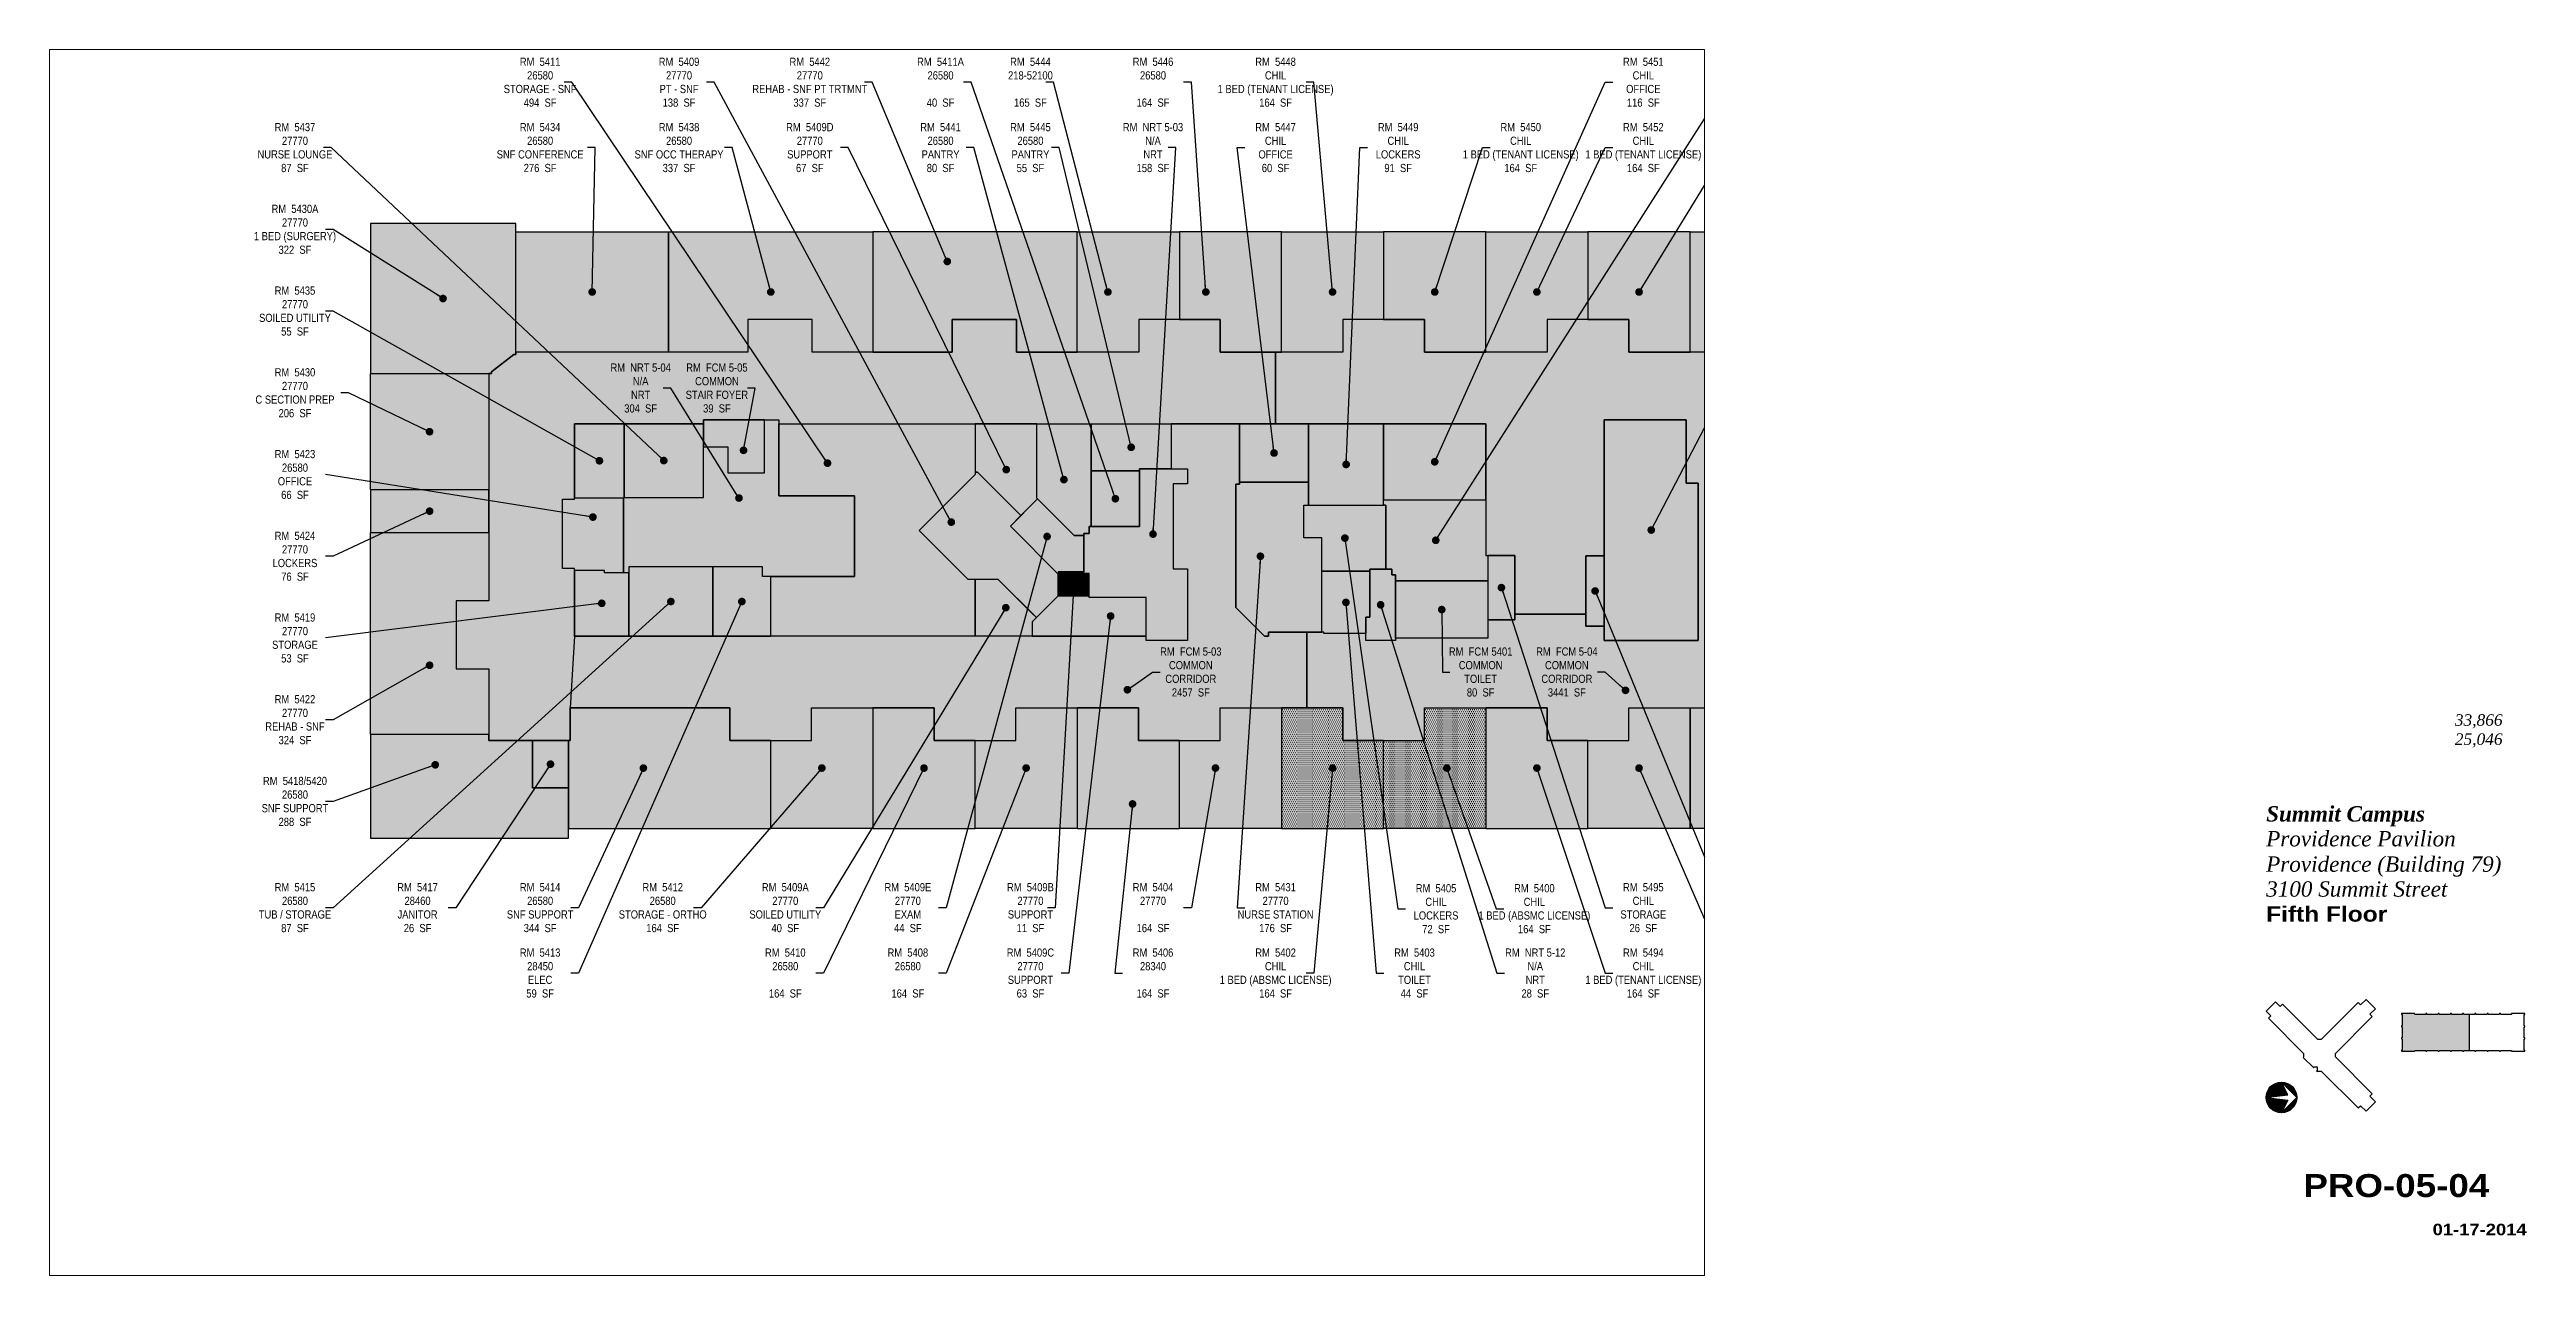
# Paper-space layout '04' of a CAD drawing. Header units: inches. Extents: x 0.9 to 21.1, y 0.5 to 10.5.
# The model-space entities are those that its viewports show. They can reach past a viewport. Long polylines and large blocks are cut down to what shows.
import ezdxf
from ezdxf.enums import TextEntityAlignment as Align

# ---------------------------------------------------------------- set-up
doc = ezdxf.new("R2010")
doc.units = ezdxf.units.IN
doc.header["$MEASUREMENT"] = 0
for name, color, linetype in [('0-LABEL', 3, 'Continuous'), ('1-NRT', 200, 'Continuous'), ('1-NRT-PTN', 253, 'Continuous'), ('3-FCM', 190, 'Continuous'), ('3-FCM-PTN', 9, 'Continuous'), ('4-OCC', 6, 'Continuous'), ('4-OCC-PTN', 95, 'Continuous'), ('T-TTLBLK-2', 5, 'Continuous'), ('T-TTLBLK-8', 8, 'Continuous')]:
    doc.layers.add(name, color=color, linetype=linetype)
doc.layers.add('T-VPT', color=30, linetype='Continuous', plot=False)
doc.styles.add('ArialB', font='')
doc.styles.add('ArialN', font='ARIALN.TTF')
doc.styles.add('TimesI', font='timesi.ttf')
doc.styles.add('TimesIB', font='timesbi.ttf')
doc.styles.get('ArialB').set_extended_font_data('Arial Black')
doc.dimstyles.new('AB-120', dxfattribs={"dimscale": 120, "dimtxt": 0.125, "dimasz": 0.09375, "dimexe": 0.0625, "dimexo": 0.125, "dimgap": 0.375, "dimtad": 0, "dimtih": 1, "dimtoh": 1, "dimdec": 4, "dimrnd": 0.0625, "dimzin": 0, "dimdsep": 46, "dimlunit": 4, "dimtxsty": 'ArialN', "dimblk": 'ARCHTICK', "dimcen": 0.09375, "dimclrd": 256, "dimclre": 256, "dimclrt": 256, "dimadec": 0, "dimazin": 0, "dimtfac": 1, "dimtdec": 4, "dimtofl": 0, "dimtmove": 2, "dimatfit": 3, "dimldrblk": 'DOT', "dimfxl": 0, "dimfrac": 2, "dimtolj": 1, "dimtzin": 0, "dimlwd": -1, "dimlwe": -1, "dimarcsym": 0})

# ---------------------------------------------------------------- blocks, each defined once
blk = doc.blocks.new('5th outline')
for points in [[(14.639, 2.654), (14.563, 2.578), (14.601, 2.539), (14.581, 2.52), (14.868, 2.232), (14.868, 2.204), (14.865, 2.201), (14.949, 2.117), (14.953, 2.117), (14.953, 2.125), (14.98, 2.125), (14.98, 2.095), (14.975, 2.09), (14.981, 2.085), (14.984, 2.088), (15.012, 2.088), (15.313, 1.788), (15.333, 1.807), (15.378, 1.762), (15.454, 1.839), (15.409, 1.884), (15.429, 1.904), (15.128, 2.204), (15.128, 2.204), (15.128, 2.204), (15.128, 2.232), (15.128, 2.232), (15.429, 2.533), (15.409, 2.553), (15.454, 2.598), (15.378, 2.674), (15.333, 2.629), (15.313, 2.649), (15.012, 2.348), (14.984, 2.348), (14.697, 2.636), (14.677, 2.616), (14.639, 2.654)], [(15.666, 2.559), (15.666, 2.551), (15.673, 2.55), (15.673, 2.459), (15.666, 2.459), (15.666, 2.451), (15.673, 2.45), (15.673, 2.359), (15.666, 2.359), (15.666, 2.351), (15.673, 2.35), (15.673, 2.259), (15.666, 2.259), (15.666, 2.251), (15.774, 2.251), (15.775, 2.258), (15.865, 2.258), (15.866, 2.251), (15.874, 2.251), (15.875, 2.258), (15.965, 2.258), (15.966, 2.251), (15.974, 2.251), (15.975, 2.258), (16.065, 2.258), (16.066, 2.251), (16.074, 2.251), (16.075, 2.258), (16.165, 2.258), (16.166, 2.251), (16.173, 2.251), (16.174, 2.251), (16.175, 2.258), (16.265, 2.258), (16.266, 2.251), (16.274, 2.251), (16.275, 2.258), (16.365, 2.258), (16.366, 2.251), (16.374, 2.251), (16.375, 2.258), (16.465, 2.258), (16.466, 2.251), (16.474, 2.251), (16.475, 2.258), (16.565, 2.258), (16.566, 2.251), (16.674, 2.251), (16.674, 2.259), (16.667, 2.259), (16.667, 2.35), (16.674, 2.351), (16.674, 2.359), (16.667, 2.359), (16.667, 2.45), (16.674, 2.451), (16.674, 2.459), (16.667, 2.459), (16.667, 2.55), (16.674, 2.551), (16.674, 2.559), (16.566, 2.559), (16.565, 2.552), (16.475, 2.552), (16.474, 2.559), (16.466, 2.559), (16.465, 2.552), (16.375, 2.552), (16.374, 2.559), (16.366, 2.559), (16.365, 2.552), (16.275, 2.552), (16.274, 2.559), (16.266, 2.559), (16.265, 2.552), (16.175, 2.552), (16.174, 2.559), (16.166, 2.559), (16.165, 2.552), (16.075, 2.552), (16.074, 2.559), (16.066, 2.559), (16.065, 2.552), (15.975, 2.552), (15.974, 2.559), (15.966, 2.559), (15.965, 2.552), (15.875, 2.552), (15.874, 2.559), (15.866, 2.559), (15.865, 2.552), (15.775, 2.552), (15.774, 2.559), (15.666, 2.559)]]:
    blk.add_lwpolyline(points)
blk = doc.blocks.new('n-arrow')
h = blk.add_hatch(color=256)
h.paths.add_polyline_path([(0, 0.125), (0.125, 0, 0.414214)])
h.paths.add_polyline_path([(0, 0.125, 0.414214), (-0.125, 0), (0.051, 0.022)])
h = blk.add_hatch(color=256)
h.paths.add_polyline_path([(0.051, -0.022), (-0.125, 0, 0.414214), (0, -0.125)])
h.paths.add_polyline_path([(0.125, 0), (0, -0.125, 0.414214)])
for p, q in [((-0.125, 0), (0.051, 0.022)), ((-0.125, 0), (0.051, -0.022)), ((0, 0.125), (0.125, 0)), ((0.051, 0.022), (0, 0.125)), ((0, -0.125), (0.125, 0)), ((0.051, -0.022), (0, -0.125))]:
    blk.add_line(p, q)
blk.add_circle((0, 0), 0.125)
blk = doc.blocks.new('AB-TB-text')
for tag, style, p in [('GROSS', 'TimesI', (1.93, 4.406)), ('USEABLE', 'TimesI', (1.93, 4.25)), ('DATE', 'ArialB', (2.125, 0.25))]:
    blk.add_attdef(tag, text='', height=0.0938, dxfattribs=dict(style=style)).set_placement(p, align=Align.RIGHT)
for tag, style, p in [('CAMPUS', 'TimesIB', (0, 3.75)), ('PAVILION', 'TimesI', (0, 3.547)), ('BUILDING', 'TimesI', (0, 3.34)), ('STREET', 'TimesI', (0, 3.137)), ('FLOOR', 'ArialB', (0, 2.934))]:
    blk.add_attdef(tag, text='', height=0.125, dxfattribs=dict(style=style)).set_placement(p, align=Align.TOP_LEFT)
at = {"style": 'ArialB'}
blk.add_attdef('DWG#', text='', height=0.188, dxfattribs=at).set_placement((1.062, 0.749), align=Align.TOP_CENTER)
blk = doc.blocks.new('_ArchTick')
at = {"const_width": 0.15}
blk.add_lwpolyline([(-0.5, -0.5), (0.5, 0.5)], dxfattribs=at)
blk = doc.blocks.new('_Dot')
at = {"lineweight": -2}
blk.add_line((-0.5, 0), (-1, 0), dxfattribs=at)
at = {"const_width": 0.5}
blk.add_lwpolyline([(-0.25, 0, 1), (0.25, 0, 1)], format="xyb", close=True, dxfattribs=at)

msp = doc.modelspace()

# ---------------------------------------------------------------- hatches: boundary and pattern name
at = {"layer": '1-NRT-PTN'}
for points in [[(672.1, 2057.5), (672.1, 2048.6), (664, 2048.6), (664, 2159.5), (781.5, 2159.5), (781.5, 2233.5), (817.5, 2233.5), (817.5, 2195.5), (871.5, 2195.5), (871.5, 2273.5), (892.5, 2273.5), (892.5, 2161.5), (1003.5, 2161.5), (1003.5, 2043.5), (868.5, 2043.5), (868.5, 2057.5)], [(2242.5, 1949.5), (2242.5, 2180.5), (2224.5, 2180.5), (2224.5, 2273.5), (2104.5, 2273.5), (2104.5, 1949.5)], [(1492.5, 1949.5), (1431.7, 1949.5), (1431.7, 2012.5), (1348, 2012.5), (1348, 2047.5), (1340.2, 2047.5), (1340.2, 2106.5), (1348, 2106.5), (1348, 2116.5), (1422, 2116.5), (1422, 2201.5), (1492.5, 2201.5), (1492.5, 2179.5), (1471.5, 2179.5), (1471.5, 2054.5), (1492.5, 2054.5)], [(1760.2, 2054), (1792.5, 2054), (1792.5, 2045.6), (1798, 2045.6), (1798, 1949.5), (1754.2, 1949.5), (1754.2, 1983.5), (1760.2, 1983.5)]]:
    msp.add_hatch(color=256, dxfattribs=at).paths.add_polyline_path(points)
at = {"layer": '3-FCM-PTN'}
h = msp.add_hatch(color=256, dxfattribs=at)
h.paths.add_polyline_path([(1540.5, 2372.5), (1540.5, 2420.5), (1421.1, 2420.5), (1421.1, 2372.5), (1241.1, 2372.5), (1241.1, 2420.5), (1146.9, 2420.5), (1146.9, 2372.5), (941.1, 2372.5), (941.1, 2420.5), (846.9, 2420.5), (846.9, 2372.5), (505.9, 2372.5), (505.9, 2369.4), (503.3, 2369.4), (470.6, 2344), (470.6, 2341.2), (466.5, 2341.2), (466.5, 2007.5), (418.5, 2007.5), (418.5, 1907.5), (466.5, 1907.5), (466.5, 1802.5), (585.8, 1802.5), (585.8, 1850.5), (592.5, 1955.5), (592.5, 2055.2), (574.5, 2055.2), (574.5, 2156.7), (592.5, 2156.7), (592.5, 2267.5), (781.5, 2267.5), (781.5, 2273.5), (892.5, 2273.5), (892.5, 2267.5), (1621.5, 2267.5), (1621.5, 2372.5)])
h.paths.add_polyline_path([(1563.5, 2178.7), (1568.7, 2178.7), (1568.7, 2267.5), (1468.5, 2267.5), (1468.5, 2201.5), (1492.5, 2201.5), (1492.5, 2179.5), (1471.5, 2179.5), (1471.5, 2054.5), (1492.5, 2054.5), (1492.5, 1949.5), (1431.7, 1949.5), (1431.7, 1955.5), (592.5, 1955.5), (585.8, 1850.5), (820.5, 1850.5), (820.5, 1802.5), (940.5, 1802.5), (940.5, 1850.5), (1120.5, 1850.5), (1120.5, 1802.5), (1240.5, 1802.5), (1240.5, 1850.5), (1420.5, 1850.5), (1420.5, 1802.5), (1540.5, 1802.5), (1540.5, 1850.5), (1667.5, 1850.5), (1667.5, 1961.5), (1611.5, 1961.5), (1611.5, 1955.5), (1605.5, 1955.5), (1563.5, 1997.7)])
h = msp.add_hatch(color=256, dxfattribs=at)
h.dxf.hatch_style = 1
h.paths.add_polyline_path([(1667.5, 1850.5), (1720.5, 1850.5), (1720.5, 1802.5), (1840.5, 1802.5), (1840.5, 1850.5), (2020.5, 1850.5), (2020.5, 1802.5), (2140.5, 1802.5), (2140.5, 1850.5), (2320.5, 1850.5), (2320.5, 1802.5), (2440.5, 1802.5), (2440.5, 1850.5), (2620.5, 1850.5), (2620.5, 1802.5), (2740.5, 1802.5), (2740.5, 1850.5), (2920.5, 1850.5), (2920.5, 1955.5), (2782.5, 1955.5), (2782.5, 1949.5), (2668.5, 1949.5), (2668.5, 1955.5), (2368.5, 1955.5), (2368.5, 2267.5), (2968.5, 2267.5), (2968.5, 1955.5), (2920.5, 1955.5), (2920.5, 1802.5), (3094.5, 1802.5), (3094.5, 1901.5), (3142.5, 1901.5), (3142.5, 2021.5), (3094.5, 2021.5), (3094.5, 2201.5), (3142.5, 2201.5), (3142.5, 2321.5), (3094.5, 2321.5), (3094.5, 2372.5), (2920.5, 2372.5), (2740.5, 2372.5), (2740.5, 2420.5), (2620.5, 2420.5), (2620.5, 2372.5), (2440.5, 2372.5), (2440.5, 2420.5), (2320.5, 2420.5), (2320.5, 2372.5), (2140.5, 2372.5), (2140.5, 2420.5), (2020.5, 2420.5), (2020.5, 2372.5), (1840.5, 2372.5), (1840.5, 2420.5), (1720.5, 2420.5), (1720.5, 2372.5), (1621.5, 2372.5), (1621.5, 2267.5), (1930.5, 2267.5), (1930.5, 2074.2), (1973.2, 2074.2), (1973.2, 1987.9), (2077.5, 1987.9), (2077.5, 2073.5), (2104.5, 2073.5), (2104.5, 2273.5), (2224.5, 2273.5), (2224.5, 2180.5), (2242.5, 2180.5), (2242.5, 1949.5), (2104.5, 1949.5), (2104.5, 1970.5), (2077.5, 1970.5), (2077.5, 1987.9), (1973.2, 1987.9), (1973.2, 1979.5), (1933.5, 1979.5), (1933.5, 1952.5), (1798, 1952.5), (1798, 1949.5), (1754.2, 1949.5), (1754.2, 1959.5), (1692.5, 1959.5), (1692.5, 1961.5), (1667.5, 1961.5)])
for points in [[(781.5, 2273.5), (781.5, 2233.5), (817.5, 2233.5), (817.5, 2195.5), (871.5, 2195.5), (871.5, 2273.5)], [(1933.5, 2037), (1933.5, 1979.5), (1933.5, 1952.5), (1798, 1952.5), (1798, 2037)]]:
    msp.add_hatch(color=256, dxfattribs=at).paths.add_polyline_path(points)
at = {"layer": '4-OCC-PTN'}
for color, points in [(44, [(503.3, 2369.4), (505.9, 2369.4), (505.9, 2372.5), (505.9, 2561.5), (292.5, 2561.5), (292.5, 2341.2), (470.6, 2341.2), (470.6, 2344)]), (20, [(730.5, 2549.5), (730.5, 2372.5), (508.5, 2372.5), (505.9, 2372.5), (505.9, 2549.5), (580.5, 2549.5)]), (20, [(1030.5, 2549.5), (1030.5, 2372.5), (941.1, 2372.5), (941.1, 2420.5), (846.9, 2420.5), (846.9, 2372.5), (730.5, 2372.5), (730.5, 2549.5)]), (44, [(1030.5, 2372.5), (1146.9, 2372.5), (1146.9, 2420.5), (1241.1, 2420.5), (1241.1, 2372.5), (1330.5, 2372.5), (1330.5, 2549.5), (1030.5, 2549.5)]), (49, [(1480.5, 2420.5), (1421.1, 2420.5), (1421.1, 2372.5), (1330.5, 2372.5), (1330.5, 2549.5), (1480.5, 2549.5)]), (20, [(1480.5, 2420.5), (1540.5, 2420.5), (1540.5, 2372.5), (1630.5, 2372.5), (1630.5, 2549.5), (1480.5, 2549.5)]), (87, [(1780.5, 2549.5), (1630.5, 2549.5), (1630.5, 2372.5), (1720.5, 2372.5), (1720.5, 2420.5), (1780.5, 2420.5)]), (87, [(1930.5, 2549.5), (1780.5, 2549.5), (1780.5, 2420.5), (1840.5, 2420.5), (1840.5, 2372.5), (1930.5, 2372.5)]), (87, [(2080.5, 2549.5), (1930.5, 2549.5), (1930.5, 2372.5), (2020.5, 2372.5), (2020.5, 2420.5), (2080.5, 2420.5)]), (87, [(2230.5, 2549.5), (2080.5, 2549.5), (2080.5, 2420.5), (2140.5, 2420.5), (2140.5, 2372.5), (2230.5, 2372.5)]), (87, [(2380.5, 2549.5), (2230.5, 2549.5), (2230.5, 2372.5), (2320.5, 2372.5), (2320.5, 2420.5), (2380.5, 2420.5)]), (44, [(292.5, 2341.2), (466.5, 2341.2), (466.5, 2170.5), (292.5, 2170.5)]), (44, [(664, 2159), (664, 2159.5), (665.4, 2159.5), (665.4, 2267.5), (592.5, 2267.5), (592.5, 2159)]), (44, [(665.4, 2267.5), (665.4, 2159.5), (781.5, 2159.5), (781.5, 2267.5)]), (20, [(1180.5, 2039.5), (1180.5, 1955.5), (880.5, 1955.5), (880.5, 2043.5), (1003.5, 2043.5), (1003.5, 2161.5), (892.5, 2161.5), (892.5, 2267.5), (1180.5, 2267.5), (1180.5, 2193.1), (1098.4, 2111), (1169.9, 2039.5)]), (44, [(1271, 2267.5), (1180.5, 2267.5), (1180.5, 2196.7), (1184.1, 2196.7), (1247.9, 2132.9), (1272.1, 2157.1), (1271, 2158.3)]), (20, [(1351, 2267.5), (1351, 2116.5), (1348, 2116.5), (1348, 2106.5), (1340.2, 2106.5), (1340.2, 2103.5), (1325.8, 2103.5), (1271, 2158.3), (1271, 2267.5)]), (20, [(1468.5, 2267.5), (1468.5, 2201.5), (1422, 2201.5), (1422, 2198.5), (1351, 2198.5), (1351, 2267.5)]), (87, [(1670.2, 2267.5), (1568.7, 2267.5), (1568.7, 2181.7), (1670.2, 2181.7)]), (87, [(1780.5, 2267.5), (1670.2, 2267.5), (1670.2, 2148.1), (1780.5, 2148.1)]), (87, [(1780.5, 2267.5), (1780.5, 2155.9), (1930.5, 2155.9), (1930.5, 2267.5)]), (44, [(1098.4, 2111), (1169.9, 2039.5), (1214, 2039.5), (1264.5, 1989), (1270.6, 1982.9), (1302.7, 2015), (1302.7, 2046.8), (1232.4, 2117.3), (1247.9, 2132.9), (1184.1, 2196.7), (1180.5, 2196.7), (1180.5, 2193.1)]), (20, [(1422, 2198.5), (1422, 2116.5), (1351, 2116.5), (1351, 2198.5)]), (44, [(466.5, 2170.5), (292.5, 2170.5), (292.5, 2108), (466.5, 2108)]), (20, [(664, 2048.6), (636.5, 2048.6), (636.5, 2052.2), (592.5, 2052.2), (592.5, 2055.2), (574.5, 2055.2), (574.5, 2156.7), (592.5, 2156.7), (592.5, 2159), (664, 2159)]), (44, [(1302.7, 2046.8), (1232.4, 2117.3), (1272.1, 2157.1), (1325.8, 2103.5), (1340.2, 2103.5), (1340.2, 2050), (1302.7, 2050)]), (44, [(1563.5, 1997.7), (1605.5, 1955.5), (1611.5, 1955.5), (1611.5, 1961.5), (1689.9, 1961.5), (1689.9, 2043), (1689.9, 2099.9), (1663.5, 2099.9), (1663.5, 2148.1), (1670.2, 2148.1), (1670.2, 2181.7), (1568.7, 2181.7), (1568.7, 2178.7), (1563.5, 2178.7)]), (87, [(1663.5, 2148.1), (1783.6, 2148.1), (1783.6, 2054), (1760.2, 2054), (1760.2, 2051), (1689.9, 2051), (1689.9, 2099.9), (1663.5, 2099.9)]), (87, [(1783.6, 2054), (1783.6, 2148.1), (1780.5, 2148.1), (1780.5, 2155.9), (1930.5, 2155.9), (1930.5, 2074.2), (1933.5, 2074.2), (1933.5, 2037), (1798, 2037), (1798, 2045.6), (1792.5, 2045.6), (1792.5, 2054)]), (44, [(292.5, 2108), (466.5, 2108), (466.5, 2007.5), (418.5, 2007.5), (418.5, 1907.5), (466.5, 1907.5), (466.5, 1811.5), (292.5, 1811.5)]), (87, [(1933.5, 2074.2), (1933.5, 1979.5), (1973.2, 1979.5), (1973.2, 2074.2)]), (62, [(2104.5, 2073.5), (2077.5, 2073.5), (2077.5, 1970.5), (2104.5, 1970.5)]), (44, [(592.5, 2052.2), (592.5, 1955.5), (672.1, 1955.5), (672.1, 2048.6), (636.5, 2048.6), (636.5, 2052.2)]), (20, [(795.5, 1955.5), (795.5, 2057.5), (672.1, 2057.5), (672.1, 1955.5)]), (55, [(795.5, 2057.5), (795.5, 1955.5), (880.5, 1955.5), (880.5, 2043.5), (868.5, 2043.5), (868.5, 2057.5)]), (44, [(1180.5, 1955.5), (1180.5, 2039.5), (1214, 2039.5), (1270.6, 1982.9), (1264.5, 1976.8), (1264.5, 1955.5)]), (44, [(1348, 2015), (1348, 2047.5), (1340.2, 2047.5), (1340.2, 2050), (1302.7, 2050), (1302.7, 2015)]), (87, [(1689.9, 2051), (1760.2, 2051), (1760.2, 1983.5), (1754.2, 1983.5), (1754.2, 1959.5), (1692.5, 1959.5), (1692.5, 1961.5), (1689.9, 1961.5)]), (44, [(1264.5, 1955.5), (1431.7, 1955.5), (1431.7, 2012.5), (1348, 2012.5), (1348, 2015), (1302.7, 2015), (1270.6, 1982.9), (1264.5, 1976.8)]), (20, [(585.8, 1850.5), (585.8, 1802.5), (583.5, 1802.5), (583.5, 1673.5), (880.5, 1673.5), (880.5, 1802.5), (820.5, 1802.5), (820.5, 1850.5)]), (20, [(880.5, 1802.5), (940.5, 1802.5), (940.5, 1850.5), (1030.5, 1850.5), (1030.5, 1673.5), (880.5, 1673.5)]), (20, [(1180.5, 1802.5), (1120.5, 1802.5), (1120.5, 1850.5), (1030.5, 1850.5), (1030.5, 1673.5), (1180.5, 1673.5)]), (20, [(1180.5, 1802.5), (1240.5, 1802.5), (1240.5, 1850.5), (1330.5, 1850.5), (1330.5, 1673.5), (1180.5, 1673.5)]), (50, [(1480.5, 1802.5), (1420.5, 1802.5), (1420.5, 1850.5), (1330.5, 1850.5), (1330.5, 1673.5), (1480.5, 1673.5)]), (44, [(1480.5, 1802.5), (1540.5, 1802.5), (1540.5, 1850.5), (1630.5, 1850.5), (1630.5, 1673.5), (1480.5, 1673.5)]), (87, [(1780.5, 1802.5), (1720.5, 1802.5), (1720.5, 1850.5), (1630.5, 1850.5), (1630.5, 1673.5), (1780.5, 1673.5)]), (87, [(1780.5, 1802.5), (1840.5, 1802.5), (1840.5, 1850.5), (1930.5, 1850.5), (1930.5, 1673.5), (1780.5, 1673.5)]), (87, [(2080.5, 1802.5), (2020.5, 1802.5), (2020.5, 1850.5), (1930.5, 1850.5), (1930.5, 1673.5), (2080.5, 1673.5)]), (87, [(2230.5, 1850.5), (2140.5, 1850.5), (2140.5, 1802.5), (2080.5, 1802.5), (2080.5, 1673.5), (2230.5, 1673.5)]), (87, [(2320.5, 1802.5), (2440.5, 1802.5), (2440.5, 1850.5), (2530.5, 1850.5), (2530.5, 1673.5), (2230.5, 1673.5), (2230.5, 1850.5), (2320.5, 1850.5)]), (20, [(530.5, 1735.9), (530.5, 1802.5), (466.5, 1802.5), (466.5, 1811.5), (292.5, 1811.5), (292.5, 1658.9), (583.5, 1658.9), (583.5, 1732.9), (530.5, 1732.9)]), (201, [(530.5, 1802.5), (530.5, 1732.9), (583.5, 1732.9), (583.5, 1802.5)])]:
    msp.add_hatch(color=color, dxfattribs=at).paths.add_polyline_path(points)
h = msp.add_hatch(dxfattribs=at)
h.set_pattern_fill('DOTS', color=44, scale=48, style=0)
h.paths.add_polyline_path([(1780.5, 1802.5), (1720.5, 1802.5), (1720.5, 1850.5), (1630.5, 1850.5), (1630.5, 1673.5), (1780.5, 1673.5)])
h = msp.add_hatch(dxfattribs=at)
h.set_pattern_fill('DOTS', color=44, scale=48, style=0)
h.paths.add_polyline_path([(1780.5, 1802.5), (1840.5, 1802.5), (1840.5, 1850.5), (1930.5, 1850.5), (1930.5, 1673.5), (1780.5, 1673.5)])

# ---------------------------------------------------------------- linework, layer by layer
at = {"layer": '1-NRT'}
for points in [[(672.1, 2057.5), (672.1, 2048.6), (664, 2048.6), (664, 2048.6), (664, 2048.6), (664, 2159.5), (781.5, 2159.5), (781.5, 2233.5), (817.5, 2233.5), (817.5, 2195.5), (871.5, 2195.5), (871.5, 2273.5), (892.5, 2273.5), (892.5, 2161.5), (1003.5, 2161.5), (1003.5, 2043.5), (868.5, 2043.5), (868.5, 2057.5), (868.5, 2057.5)], [(2242.5, 1949.5), (2242.5, 2180.5), (2224.5, 2180.5), (2224.5, 2273.5), (2104.5, 2273.5), (2104.5, 1949.5)], [(1760.2, 2054), (1792.5, 2054), (1792.5, 2045.6), (1798, 2045.6), (1798, 1949.5), (1754.2, 1949.5), (1754.2, 1983.5), (1760.2, 1983.5)]]:
    msp.add_lwpolyline(points, close=True, dxfattribs=at)
msp.add_lwpolyline([(1492.5, 1949.5), (1431.7, 1949.5), (1431.7, 2012.5), (1348, 2012.5), (1348, 2047.5), (1340.2, 2047.5), (1340.2, 2106.5), (1348, 2106.5), (1348, 2116.5), (1422, 2116.5), (1422, 2201.5), (1492.5, 2201.5), (1492.5, 2179.5), (1471.5, 2179.5), (1471.5, 2054.5), (1492.5, 2054.5), (1492.5, 1949.5)], dxfattribs=at)
at = {"layer": '3-FCM'}
for points in [[(1540.5, 2372.5), (1540.5, 2420.5), (1421.1, 2420.5), (1421.1, 2372.5), (1241.1, 2372.5), (1241.1, 2420.5), (1146.9, 2420.5), (1146.9, 2372.5), (941.1, 2372.5), (941.1, 2420.5), (846.9, 2420.5), (846.9, 2372.5), (505.9, 2372.5), (505.9, 2369.4), (503.3, 2369.4), (470.6, 2344), (470.6, 2341.2), (466.5, 2341.2), (466.5, 2007.5), (418.5, 2007.5), (418.5, 1907.5), (466.5, 1907.5), (466.5, 1802.5), (585.8, 1802.5), (585.8, 1850.5), (820.5, 1850.5), (820.5, 1802.5), (940.5, 1802.5), (940.5, 1850.5), (1120.5, 1850.5), (1120.5, 1802.5), (1240.5, 1802.5), (1240.5, 1850.5), (1420.5, 1850.5), (1420.5, 1802.5), (1540.5, 1802.5), (1540.5, 1850.5), (1667.5, 1850.5), (1667.5, 1961.5), (1611.5, 1961.5), (1611.5, 1955.5), (1605.5, 1955.5), (1563.5, 1997.7), (1563.5, 2178.7), (1568.7, 2178.7), (1568.7, 2267.5), (1468.5, 2267.5), (1468.5, 2201.5), (1492.5, 2201.5), (1492.5, 2179.5), (1471.5, 2179.5), (1471.5, 2054.5), (1492.5, 2054.5), (1492.5, 1949.5), (1431.7, 1949.5), (1431.7, 1955.5), (592.5, 1955.5), (592.5, 2055.2), (574.5, 2055.2), (574.5, 2156.7), (592.5, 2156.7), (592.5, 2267.5), (781.5, 2267.5), (781.5, 2273.5), (892.5, 2273.5), (892.5, 2267.5), (1621.5, 2267.5), (1621.5, 2372.5)], [(781.5, 2273.5), (781.5, 2233.5), (817.5, 2233.5), (817.5, 2195.5), (871.5, 2195.5), (871.5, 2273.5)]]:
    msp.add_lwpolyline(points, close=True, dxfattribs=at)
for points in [[(2320.5, 2372.5), (2140.5, 2372.5), (2140.5, 2420.5), (2020.5, 2420.5), (2020.5, 2372.5), (1840.5, 2372.5), (1840.5, 2420.5), (1720.5, 2420.5), (1720.5, 2372.5), (1621.5, 2372.5), (1621.5, 2267.5), (1930.5, 2267.5), (1930.5, 2074.2), (1973.2, 2074.2), (1973.2, 1987.9), (2077.5, 1987.9), (2077.5, 2073.5), (2104.5, 2073.5), (2104.5, 2273.5), (2224.5, 2273.5), (2224.5, 2180.5), (2242.5, 2180.5), (2242.5, 1949.5), (2104.5, 1949.5), (2104.5, 1970.5), (2077.5, 1970.5), (2077.5, 1987.9), (1973.2, 1987.9), (1973.2, 1979.5), (1933.5, 1979.5), (1933.5, 1952.5), (1798, 1952.5), (1798, 1949.5), (1754.2, 1949.5), (1754.2, 1959.5), (1692.5, 1959.5), (1692.5, 1961.5), (1667.5, 1961.5), (1667.5, 1850.5), (1667.5, 1850.5), (1720.5, 1850.5), (1720.5, 1802.5), (1840.5, 1802.5), (1840.5, 1850.5), (2020.5, 1850.5), (2020.5, 1802.5), (2140.5, 1802.5), (2140.5, 1850.5), (2320.5, 1850.5)], [(1933.5, 2037), (1933.5, 1979.5), (1933.5, 1979.5), (1933.5, 1952.5), (1798, 1952.5), (1798, 2037), (1933.5, 2037)]]:
    msp.add_lwpolyline(points, dxfattribs=at)
at = {"layer": '3-FCM-PTN'}
msp.add_line((592.5, 1955.5), (585.8, 1850.5), dxfattribs=at)
at = {"layer": '4-OCC'}
for points in [[(503.3, 2369.4), (505.9, 2369.4), (505.9, 2372.5), (505.9, 2561.5), (292.5, 2561.5), (292.5, 2341.2), (470.6, 2341.2), (470.6, 2341.2), (470.6, 2344)], [(1030.5, 2372.5), (1030.5, 2372.5), (1146.9, 2372.5), (1146.9, 2420.5), (1241.1, 2420.5), (1241.1, 2372.5), (1330.5, 2372.5), (1330.5, 2549.5), (1030.5, 2549.5), (1030.5, 2549.5), (1030.5, 2549.5)], [(664, 2159), (664, 2159.5), (665.4, 2159.5), (665.4, 2267.5), (592.5, 2267.5), (592.5, 2159), (592.5, 2159)], [(1180.5, 2039.5), (1180.5, 1955.5), (880.5, 1955.5), (880.5, 1955.5), (880.5, 1955.5), (880.5, 2043.5), (1003.5, 2043.5), (1003.5, 2161.5), (892.5, 2161.5), (892.5, 2267.5), (1180.5, 2267.5), (1180.5, 2193.1), (1098.4, 2111), (1169.9, 2039.5)], [(1302.7, 2046.8), (1232.4, 2117.3), (1232.4, 2117.3), (1272.1, 2157.1), (1272.1, 2157.1), (1325.8, 2103.5), (1340.2, 2103.5), (1340.2, 2050), (1302.7, 2050)], [(1783.6, 2054), (1783.6, 2148.1), (1780.5, 2148.1), (1780.5, 2155.9), (1930.5, 2155.9), (1930.5, 2074.2), (1933.5, 2074.2), (1933.5, 2037), (1798, 2037), (1798, 2045.6), (1792.5, 2045.6), (1792.5, 2054)], [(1348, 2015), (1348, 2047.5), (1340.2, 2047.5), (1340.2, 2050), (1302.7, 2050), (1302.7, 2050), (1302.7, 2015)], [(1689.9, 2051), (1760.2, 2051), (1760.2, 1983.5), (1754.2, 1983.5), (1754.2, 1959.5), (1692.5, 1959.5), (1692.5, 1961.5), (1689.9, 1961.5)], [(585.8, 1850.5), (585.8, 1802.5), (583.5, 1802.5), (583.5, 1673.5), (880.5, 1673.5), (880.5, 1673.5), (880.5, 1673.5), (880.5, 1802.5), (820.5, 1802.5), (820.5, 1850.5)], [(530.5, 1735.9), (530.5, 1802.5), (466.5, 1802.5), (466.5, 1811.5), (292.5, 1811.5), (292.5, 1658.9), (583.5, 1658.9), (583.5, 1732.9), (530.5, 1732.9)]]:
    msp.add_lwpolyline(points, close=True, dxfattribs=at)
for points in [[(730.5, 2549.5), (730.5, 2372.5), (508.5, 2372.5), (505.9, 2372.5), (505.9, 2549.5), (580.5, 2549.5), (580.5, 2549.5), (730.5, 2549.5)], [(1030.5, 2549.5), (1030.5, 2372.5), (941.1, 2372.5), (941.1, 2420.5), (846.9, 2420.5), (846.9, 2372.5), (730.5, 2372.5), (730.5, 2549.5), (1030.5, 2549.5)], [(1480.5, 2420.5), (1421.1, 2420.5), (1421.1, 2372.5), (1330.5, 2372.5), (1330.5, 2549.5), (1480.5, 2549.5), (1480.5, 2549.5), (1480.5, 2549.5), (1480.5, 2420.5)], [(1480.5, 2420.5), (1540.5, 2420.5), (1540.5, 2372.5), (1630.5, 2372.5), (1630.5, 2549.5), (1480.5, 2549.5), (1480.5, 2549.5), (1480.5, 2549.5), (1480.5, 2420.5)], [(1780.5, 2420.5), (1720.5, 2420.5), (1720.5, 2372.5), (1630.5, 2372.5), (1630.5, 2549.5), (1780.5, 2549.5), (1780.5, 2549.5), (1780.5, 2549.5), (1780.5, 2420.5)], [(1780.5, 2420.5), (1840.5, 2420.5), (1840.5, 2372.5), (1930.5, 2372.5), (1930.5, 2549.5), (1780.5, 2549.5), (1780.5, 2549.5), (1780.5, 2549.5), (1780.5, 2420.5)], [(2080.5, 2420.5), (2020.5, 2420.5), (2020.5, 2372.5), (1930.5, 2372.5), (1930.5, 2549.5), (2080.5, 2549.5), (2080.5, 2549.5), (2080.5, 2549.5), (2080.5, 2420.5)], [(2080.5, 2420.5), (2140.5, 2420.5), (2140.5, 2372.5), (2230.5, 2372.5), (2230.5, 2549.5), (2080.5, 2549.5), (2080.5, 2549.5), (2080.5, 2549.5), (2080.5, 2420.5)], [(2380.5, 2420.5), (2320.5, 2420.5), (2320.5, 2372.5), (2230.5, 2372.5), (2230.5, 2549.5), (2380.5, 2549.5), (2380.5, 2549.5), (2380.5, 2549.5), (2380.5, 2420.5)], [(292.5, 2341.2), (466.5, 2341.2), (466.5, 2170.5), (292.5, 2170.5), (292.5, 2341.2)], [(665.4, 2267.5), (665.4, 2159.5), (781.5, 2159.5), (781.5, 2267.5), (665.4, 2267.5)], [(1271, 2267.5), (1180.5, 2267.5), (1180.5, 2196.7), (1184.1, 2196.7), (1247.9, 2132.9), (1247.9, 2132.9), (1247.9, 2132.9), (1272.1, 2157.1), (1271, 2158.3), (1271, 2267.5)], [(1351, 2267.5), (1351, 2116.5), (1348, 2116.5), (1348, 2106.5), (1340.2, 2106.5), (1340.2, 2103.5), (1325.8, 2103.5), (1271, 2158.3), (1271, 2267.5), (1351, 2267.5)], [(1468.5, 2267.5), (1468.5, 2201.5), (1422, 2201.5), (1422, 2198.5), (1351, 2198.5), (1351, 2198.5), (1351, 2267.5), (1468.5, 2267.5)], [(1670.2, 2267.5), (1568.7, 2267.5), (1568.7, 2267.5), (1568.7, 2181.7), (1568.7, 2181.7), (1670.2, 2181.7), (1670.2, 2267.5)], [(1780.5, 2267.5), (1670.2, 2267.5), (1670.2, 2267.5), (1670.2, 2148.1), (1670.2, 2148.1), (1780.5, 2148.1), (1780.5, 2267.5)], [(1780.5, 2267.5), (1780.5, 2155.9), (1930.5, 2155.9), (1930.5, 2267.5), (1780.5, 2267.5)], [(1098.4, 2111), (1169.9, 2039.5), (1214, 2039.5), (1264.5, 1989), (1270.6, 1982.9), (1302.7, 2015), (1302.7, 2046.8), (1232.4, 2117.3), (1247.9, 2132.9), (1184.1, 2196.7), (1180.5, 2196.7), (1180.5, 2193.1), (1098.4, 2111)], [(1422, 2198.5), (1422, 2116.5), (1351, 2116.5), (1351, 2116.5), (1351, 2198.5), (1422, 2198.5)], [(466.5, 2170.5), (292.5, 2170.5), (292.5, 2108), (292.5, 2108), (466.5, 2108), (466.5, 2170.5)], [(664, 2048.6), (636.5, 2048.6), (636.5, 2052.2), (592.5, 2052.2), (592.5, 2055.2), (574.5, 2055.2), (574.5, 2156.7), (592.5, 2156.7), (592.5, 2159), (664, 2159), (664, 2048.6), (664, 2048.6)], [(1563.5, 1997.7), (1605.5, 1955.5), (1611.5, 1955.5), (1611.5, 1961.5), (1689.9, 1961.5), (1689.9, 2043), (1689.9, 2043), (1689.9, 2099.9), (1663.5, 2099.9), (1663.5, 2148.1), (1670.2, 2148.1), (1670.2, 2181.7), (1568.7, 2181.7), (1568.7, 2178.7), (1563.5, 2178.7), (1563.5, 1997.7)], [(1663.5, 2148.1), (1783.6, 2148.1), (1783.6, 2054), (1760.2, 2054), (1760.2, 2051), (1689.9, 2051), (1689.9, 2099.9), (1689.9, 2099.9), (1663.5, 2099.9), (1663.5, 2099.9), (1663.5, 2148.1), (1783.6, 2148.1)], [(292.5, 2108), (466.5, 2108), (466.5, 2007.5), (418.5, 2007.5), (418.5, 1907.5), (466.5, 1907.5), (466.5, 1811.5), (292.5, 1811.5), (292.5, 2108)], [(1933.5, 2074.2), (1933.5, 1979.5), (1973.2, 1979.5), (1973.2, 2074.2), (1933.5, 2074.2)], [(2104.5, 2073.5), (2077.5, 2073.5), (2077.5, 1970.5), (2104.5, 1970.5), (2104.5, 2073.5)], [(592.5, 2052.2), (592.5, 1955.5), (672.1, 1955.5), (672.1, 1955.5), (672.1, 2048.6), (672.1, 2048.6), (636.5, 2048.6), (636.5, 2052.2), (592.5, 2052.2)], [(795.5, 1955.5), (795.5, 2057.5), (672.1, 2057.5), (672.1, 1955.5), (795.5, 1955.5)], [(795.5, 2057.5), (795.5, 1955.5), (880.5, 1955.5), (880.5, 2043.5), (868.5, 2043.5), (868.5, 2057.5), (795.5, 2057.5)], [(1180.5, 1955.5), (1180.5, 2039.5), (1214, 2039.5), (1270.6, 1982.9), (1264.5, 1976.8), (1264.5, 1955.5), (1180.5, 1955.5)], [(1264.5, 1955.5), (1431.7, 1955.5), (1431.7, 2012.5), (1348, 2012.5), (1348, 2015), (1302.7, 2015), (1270.6, 1982.9), (1264.5, 1976.8), (1264.5, 1955.5)], [(880.5, 1802.5), (940.5, 1802.5), (940.5, 1850.5), (1030.5, 1850.5), (1030.5, 1673.5), (880.5, 1673.5), (880.5, 1673.5), (880.5, 1673.5), (880.5, 1802.5)], [(1180.5, 1802.5), (1120.5, 1802.5), (1120.5, 1850.5), (1030.5, 1850.5), (1030.5, 1673.5), (1180.5, 1673.5), (1180.5, 1673.5), (1180.5, 1673.5), (1180.5, 1802.5)], [(1180.5, 1802.5), (1240.5, 1802.5), (1240.5, 1850.5), (1330.5, 1850.5), (1330.5, 1673.5), (1180.5, 1673.5), (1180.5, 1673.5), (1180.5, 1673.5), (1180.5, 1802.5)], [(1480.5, 1802.5), (1420.5, 1802.5), (1420.5, 1850.5), (1330.5, 1850.5), (1330.5, 1673.5), (1480.5, 1673.5), (1480.5, 1673.5), (1480.5, 1673.5), (1480.5, 1802.5)], [(1480.5, 1802.5), (1540.5, 1802.5), (1540.5, 1850.5), (1630.5, 1850.5), (1630.5, 1673.5), (1480.5, 1673.5), (1480.5, 1673.5), (1480.5, 1673.5), (1480.5, 1802.5)], [(1780.5, 1802.5), (1720.5, 1802.5), (1720.5, 1850.5), (1630.5, 1850.5), (1630.5, 1673.5), (1780.5, 1673.5), (1780.5, 1673.5), (1780.5, 1673.5), (1780.5, 1802.5)], [(1780.5, 1802.5), (1840.5, 1802.5), (1840.5, 1850.5), (1930.5, 1850.5), (1930.5, 1673.5), (1780.5, 1673.5), (1780.5, 1673.5), (1780.5, 1673.5), (1780.5, 1802.5)], [(2080.5, 1802.5), (2020.5, 1802.5), (2020.5, 1850.5), (1930.5, 1850.5), (1930.5, 1673.5), (2080.5, 1673.5), (2080.5, 1673.5), (2080.5, 1673.5), (2080.5, 1802.5)], [(2080.5, 1802.5), (2140.5, 1802.5), (2140.5, 1850.5), (2230.5, 1850.5), (2230.5, 1673.5), (2080.5, 1673.5), (2080.5, 1673.5), (2080.5, 1673.5), (2080.5, 1802.5)], [(2320.5, 1802.5), (2440.5, 1802.5), (2440.5, 1850.5), (2530.5, 1850.5), (2530.5, 1673.5), (2230.5, 1673.5), (2230.5, 1850.5), (2320.5, 1850.5), (2320.5, 1802.5)], [(530.5, 1802.5), (530.5, 1732.9), (583.5, 1732.9), (583.5, 1802.5), (530.5, 1802.5)]]:
    msp.add_lwpolyline(points, dxfattribs=at)
at = {"layer": '4-OCC-PTN'}
msp.add_lwpolyline([(530.5, 1802.5), (530.5, 1732.9), (583.5, 1732.9)], dxfattribs=at)

# ---------------------------------------------------------------- texts
at = {"layer": '0-LABEL', "char_height": 12, "attachment_point": 5, "style": 'ArialN'}
for s, insert in [('RM  5411\\P26580\\PSTORAGE - SNF\\P494  SF', (541.8, 2769)), ('RM  5409\\P27770\\PPT - SNF\\P138  SF', (745.8, 2769)), ('RM  5442\\P27770\\PREHAB - SNF PT TRTMNT\\P337  SF', (937.8, 2769)), ('RM  5411A\\P26580\\P\\P40  SF', (1129.8, 2769)), ('RM  5444\\P218-52100\\P\\P165  SF', (1261.8, 2769)), ('RM  5446\\P26580\\P\\P164  SF', (1441.8, 2769)), ('RM  5448\\PCHIL\\P1 BED (TENANT LICENSE)\\P164  SF', (1621.8, 2769)), ('RM  5451\\PCHIL\\POFFICE\\P116  SF', (2161.8, 2769)), ('RM  5437\\P27770\\PNURSE LOUNGE\\P87  SF', (181.8, 2673)), ('RM  5434\\P26580\\PSNF CONFERENCE\\P276  SF', (541.8, 2673)), ('RM  5438\\P26580\\PSNF OCC THERAPY\\P337  SF', (745.8, 2673)), ('RM  5409D\\P27770\\PSUPPORT\\P67  SF', (937.8, 2673)), ('RM  5441\\P26580\\PPANTRY\\P80  SF', (1129.8, 2673)), ('RM  5445\\P26580\\PPANTRY\\P55  SF', (1261.8, 2673)), ('RM  NRT 5-03\\PN/A\\PNRT\\P158  SF', (1441.8, 2673)), ('RM  5447\\PCHIL\\POFFICE\\P60  SF', (1621.8, 2673)), ('RM  5449\\PCHIL\\PLOCKERS\\P91  SF', (1801.8, 2673)), ('RM  5450\\PCHIL\\P1 BED (TENANT LICENSE)\\P164  SF', (1981.8, 2673)), ('RM  5452\\PCHIL\\P1 BED (TENANT LICENSE)\\P164  SF', (2161.8, 2673)), ('RM  5454\\PCHIL\\P1 BED (TENANT LICENSE)\\P164  SF', (2341.8, 2673)), ('RM  5430A\\P27770\\P1 BED (SURGERY)\\P322  SF', (181.8, 2553)), ('RM  5435\\P27770\\PSOILED UTILITY\\P55  SF', (181.8, 2433)), ('RM  5430\\P27770\\PC SECTION PREP\\P206  SF', (181.8, 2313)), ('RM  NRT 5-04\\PN/A\\PNRT\\P304  SF', (689.4, 2320)), ('RM  FCM 5-05\\PCOMMON\\PSTAIR FOYER\\P39  SF', (801.4, 2320)), ('RM  5423\\P26580\\POFFICE\\P66  SF', (181.8, 2193)), ('RM  5424\\P27770\\PLOCKERS\\P76  SF', (181.8, 2073)), ('RM  5419\\P27770\\PSTORAGE\\P53  SF', (181.8, 1953)), ('RM  FCM 5-03\\PCOMMON\\PCORRIDOR\\P2457  SF', (1497.3, 1903)), ('RM  FCM 5401\\PCOMMON\\PTOILET\\P80  SF', (1922.9, 1903)), ('RM  FCM 5-04\\PCOMMON\\PCORRIDOR\\P3441  SF', (2049.5, 1903)), ('RM  5422\\P27770\\PREHAB - SNF\\P324  SF', (181.8, 1833)), ('RM  5418/5420\\P26580\\PSNF SUPPORT\\P288  SF', (181.8, 1713)), ('RM  5415\\P26580\\PTUB / STORAGE\\P87  SF', (181.8, 1557)), ('RM  5417\\P28460\\PJANITOR\\P26  SF', (361.8, 1557)), ('RM  5414\\P26580\\PSNF SUPPORT\\P344  SF', (541.8, 1557)), ('RM  5412\\P26580\\PSTORAGE - ORTHO\\P164  SF', (721.8, 1557)), ('RM  5409A\\P27770\\PSOILED UTILITY\\P40  SF', (901.8, 1557)), ('RM  5409E\\P27770\\PEXAM\\P44  SF', (1081.8, 1557)), ('RM  5409B\\P27770\\PSUPPORT\\P11  SF', (1261.8, 1557)), ('RM  5404\\P27770\\P\\P164  SF', (1441.8, 1557)), ('RM  5431\\P27770\\PNURSE STATION\\P176  SF', (1621.8, 1557)), ('RM  5405\\PCHIL\\PLOCKERS\\P72  SF', (1857.4, 1555.5)), ('RM  5400\\PCHIL\\P1 BED (ABSMC LICENSE)\\P164  SF', (2001.8, 1555.5)), ('RM  5495\\PCHIL\\PSTORAGE\\P26  SF', (2161.8, 1557)), ('RM  5413\\P28450\\PELEC\\P59  SF', (541.8, 1461)), ('RM  5410\\P26580\\P\\P164  SF', (901.8, 1461)), ('RM  5408\\P26580\\P\\P164  SF', (1081.8, 1461)), ('RM  5409C\\P27770\\PSUPPORT\\P63  SF', (1261.8, 1461)), ('RM  5406\\P28340\\P\\P164  SF', (1441.8, 1461)), ('RM  5402\\PCHIL\\P1 BED (ABSMC LICENSE)\\P164  SF', (1621.8, 1461)), ('RM  5403\\PCHIL\\PTOILET\\P44  SF', (1825.8, 1461)), ('RM  NRT 5-12\\PN/A\\PNRT\\P28  SF', (2003.1, 1461)), ('RM  5494\\PCHIL\\P1 BED (TENANT LICENSE)\\P164  SF', (2161.8, 1461)), ('RM  5492\\PCHIL\\P1 BED (TENANT LICENSE)\\P164  SF', (2341.8, 1461))]:
    msp.add_mtext(s, dxfattribs=dict(at, insert=insert))

# ---------------------------------------------------------------- leaders
at = {"layer": '0-LABEL', "annotation_type": 0, "has_hookline": 1}
for points, hookline_direction, text_width in [([(963.8, 2209.7), (588.5, 2769), (577.2, 2769)], 1, 105.7), ([(1145.6, 2123.1), (797.3, 2769), (786, 2769)], 1, 57.9), ([(1139.7, 2505.8), (1029.2, 2769), (1017.9, 2769)], 1, 167.4), ([(1386.5, 2157.5), (1175, 2769), (1163.7, 2769)], 1, 67.7), ([(1375.6, 2461), (1295.7, 2769), (1284.4, 2769)], 1, 64.7), ([(1519.4, 2461), (1498.1, 2769), (1486.8, 2769)], 1, 57.9), ([(1705.5, 2461), (1678.1, 2769), (1666.8, 2769)], 1, 168), ([(1855.5, 2211.7), (2105.6, 2769), (2116.8, 2769)], 0, 56), ([(1857, 2096.4), (2285.6, 2769), (2296.8, 2769)], 0, 57.9), ([(723.4, 2213.5), (235.1, 2673), (223.8, 2673)], 1, 108.2), ([(618.2, 2461), (622.8, 2673), (611.5, 2673)], 1, 126.2), ([(880.5, 2461), (823.8, 2673), (812.6, 2673)], 1, 129.9), ([(1226.3, 2200.2), (994.1, 2673), (982.8, 2673)], 1, 67.7), ([(1311, 2185.5), (1178.6, 2673), (1167.3, 2673)], 1, 56), ([(1409.8, 2233), (1303.8, 2673), (1292.5, 2673)], 1, 58), ([(1441.8, 2105.5), (1475.4, 2673), (1464.2, 2673)], 1, 86.9), ([(1619.5, 2224.6), (1565.6, 2673), (1576.8, 2673)], 0, 57.9), ([(1725.4, 2207.8), (1745.6, 2673), (1756.8, 2673)], 0, 64), ([(1855.5, 2461), (1925.6, 2673), (1936.8, 2673)], 0, 168), ([(2005.5, 2461), (2105.6, 2673), (2116.8, 2673)], 0, 168), ([(2155.5, 2461), (2285.6, 2673), (2296.8, 2673)], 0, 168), ([(2173.5, 2111.5), (2465.6, 2673), (2476.8, 2673)], 0, 86.8), ([(-690.6, 2499.6), (-392.3, 2603.4), (-381, 2603.4)], 0, 214.9), ([(399.2, 2451.4), (238.1, 2553), (226.8, 2553)], 1, 118.4), ([(628.9, 2213.2), (238.1, 2433), (226.8, 2433)], 1, 104.7), ([(379.5, 2255.9), (260.6, 2313), (249.3, 2313)], 1, 114.8), ([(833.8, 2158.5), (733.7, 2320), (722.4, 2320)], 1, 86.9), ([(840.5, 2228.5), (857.6, 2320), (846.4, 2320)], 1, 90.8), ([(619.3, 2130.5), (226.8, 2193)], 1, 57.9), ([(379.5, 2139.2), (238.1, 2073), (226.8, 2073)], 1, 64), ([(1286.3, 2102), (1138.1, 1557), (1126.8, 1557)], 1, 67), ([(1599.5, 2073), (1565.6, 1557), (1576.8, 1557)], 0, 109.3), ([(1723.6, 2099.6), (1801.2, 1555.5), (1812.4, 1555.5)], 0, 64), ([(1325.4, 2032.5), (1298.1, 1557), (1286.8, 1557)], 1, 67), ([(733.8, 2006.5), (238.1, 1557), (226.8, 1557)], 1, 105.1), ([(632.3, 2003.9), (226.8, 1953)], 1, 65.9), ([(838, 2006.5), (598.1, 1461), (586.8, 1461)], 1, 57.9), ([(1225.6, 1997.5), (958.1, 1557), (946.8, 1557)], 1, 104.7), ([(1725.1, 2005.2), (1769.6, 1461), (1780.8, 1461)], 0, 57.9), ([(1776.1, 2001.7), (1946.9, 1461), (1958.1, 1461)], 0, 86.8), ([(1953.4, 2026.9), (2105.6, 1557), (2116.8, 1557)], 0, 65.9), ([(2091, 2022), (2282.7, 1555.9), (2293.9, 1555.9)], 0, 80.7), ([(1379.6, 1985.2), (1318.1, 1461), (1306.8, 1461)], 1, 67.9), ([(1865.8, 1994.7), (1866.7, 1903), (1877.9, 1903)], 0, 89.6), ([(379.5, 1912.9), (238.1, 1833), (226.8, 1833)], 1, 85.4), ([(1404.2, 1877), (1441.1, 1903), (1452.3, 1903)], 0, 88.4), ([(2135.7, 1876.1), (2105.7, 1903), (2094.5, 1903)], 1, 88.4), ([(387.8, 1766.8), (238.1, 1713), (226.8, 1713)], 1, 96.9), ([(557, 1767.7), (418.1, 1557), (406.8, 1557)], 1, 58.2), ([(693.4, 1762), (598.1, 1557), (586.8, 1557)], 1, 96.9), ([(955.5, 1762), (778.1, 1557), (766.8, 1557)], 1, 127.9), ([(1105.5, 1762), (958.1, 1461), (946.8, 1461)], 1, 57.9), ([(1255.5, 1762), (1138.1, 1461), (1126.8, 1461)], 1, 57.9), ([(1533.5, 1762), (1498.1, 1557), (1486.8, 1557)], 1, 57.9), ([(1705.5, 1762), (1678.1, 1461), (1666.8, 1461)], 1, 161.9), ([(1873.3, 1762), (1945.5, 1555.5), (1956.8, 1555.5)], 0, 161.9), ([(2005.5, 1762), (2105.6, 1461), (2116.8, 1461)], 0, 168), ([(2155.5, 1762), (2285.6, 1461), (2296.8, 1461)], 0, 168), ([(1411.8, 1709.3), (1385.6, 1461), (1396.8, 1461)], 0, 57.9)]:
    msp.add_leader(points, dimstyle='AB-120', dxfattribs=dict(at, hookline_direction=hookline_direction, text_width=text_width))

psp = doc.layouts.new('04')

# ---------------------------------------------------------------- hatches: boundary and pattern name
at = {"layer": 'T-TTLBLK-8'}
psp.add_hatch(color=256, dxfattribs=at).paths.add_polyline_path([(20.623, 2.335), (20.624, 2.328), (20.632, 2.328), (20.633, 2.335), (20.678, 2.335), (20.678, 2.629), (20.633, 2.629), (20.632, 2.636), (20.624, 2.636), (20.623, 2.629), (20.533, 2.629), (20.532, 2.636), (20.524, 2.636), (20.523, 2.629), (20.433, 2.629), (20.432, 2.636), (20.424, 2.636), (20.423, 2.629), (20.333, 2.629), (20.332, 2.636), (20.324, 2.636), (20.323, 2.629), (20.233, 2.629), (20.232, 2.636), (20.124, 2.636), (20.124, 2.628), (20.131, 2.628), (20.131, 2.537), (20.124, 2.536), (20.124, 2.528), (20.131, 2.528), (20.131, 2.437), (20.124, 2.436), (20.124, 2.428), (20.131, 2.428), (20.131, 2.337), (20.124, 2.336), (20.124, 2.328), (20.232, 2.328), (20.233, 2.335), (20.323, 2.335), (20.324, 2.328), (20.332, 2.328), (20.333, 2.335), (20.423, 2.335), (20.424, 2.328), (20.432, 2.328), (20.433, 2.335), (20.523, 2.335), (20.524, 2.328), (20.532, 2.328), (20.533, 2.335)])

# ---------------------------------------------------------------- linework, layer by layer
psp.add_lwpolyline([(20.678, 2.629), (20.678, 2.335)], dxfattribs=at)

# ---------------------------------------------------------------- block references
at = {"layer": 'T-TTLBLK-2'}
ref = psp.add_blockref('AB-TB-text', (19.021, 0.578), dxfattribs=at)
ref.add_attrib('DATE', '01-17-2014', dxfattribs={"layer": 'T-TTLBLK-8', "height": 0.0938, "style": 'ArialB'}).set_placement((21.146, 0.828), align=Align.RIGHT)
ref.add_attrib('DWG#', 'PRO-05-04', dxfattribs={"layer": 'T-TTLBLK-8', "height": 0.1875, "style": 'ArialB'}).set_placement((20.083, 1.327), align=Align.TOP_CENTER)
ref.add_attrib('GROSS', '33,866', dxfattribs={"layer": '0', "height": 0.0938, "style": 'TimesI'}).set_placement((20.95, 4.984), align=Align.RIGHT)
ref.add_attrib('USEABLE', '25,046', dxfattribs={"layer": '0', "height": 0.0938, "style": 'TimesI'}).set_placement((20.95, 4.828), align=Align.RIGHT)
ref.add_attrib('PAVILION', 'Providence Pavilion', dxfattribs={"layer": '0', "height": 0.125, "style": 'TimesI'}).set_placement((19.021, 4.125), align=Align.TOP_LEFT)
ref.add_attrib('BUILDING', 'Providence (Building 79)', dxfattribs={"layer": '0', "height": 0.125, "style": 'TimesI'}).set_placement((19.021, 3.918), align=Align.TOP_LEFT)
ref.add_attrib('STREET', '3100 Summit Street', dxfattribs={"layer": '0', "height": 0.125, "style": 'TimesI'}).set_placement((19.021, 3.715), align=Align.TOP_LEFT)
ref.add_attrib('FLOOR', 'Fifth Floor', dxfattribs={"layer": 'T-TTLBLK-8', "height": 0.125, "style": 'ArialB'}).set_placement((19.021, 3.511), align=Align.TOP_LEFT)
ref.add_attrib('CAMPUS', 'Summit Campus', dxfattribs={"layer": '0', "height": 0.125, "style": 'TimesIB'}).set_placement((19.021, 4.328), align=Align.TOP_LEFT)
at = {"layer": 'T-TTLBLK-8'}
for name, p in [('5th outline', (4.458, 0.078)), ('n-arrow', (19.146, 1.952))]:
    psp.add_blockref(name, p, dxfattribs=at)

# ---------------------------------------------------------------- viewports
at = {"layer": 'T-VPT'}
psp.add_viewport(center=(7.688, 5.5), size=(13.5, 10), view_center_point=(1036.472, 1917), view_height=1800.00004, dxfattribs=at)

doc.saveas('drawing.dxf')
